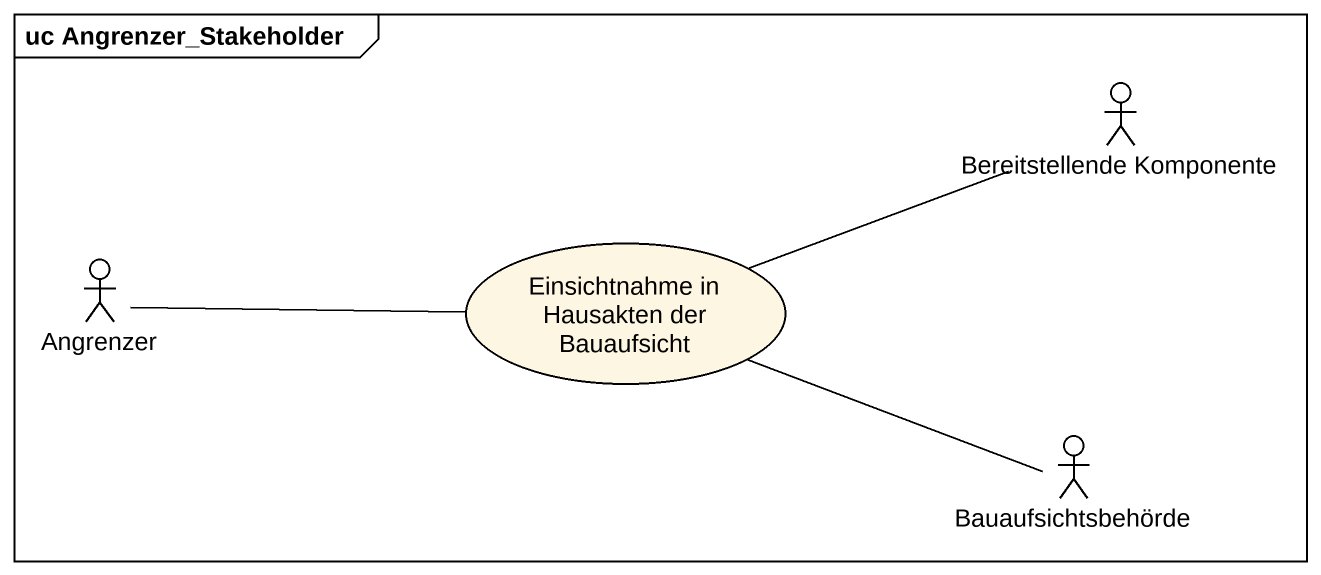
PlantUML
@startuml
mainframe uc Angrenzer_Stakeholder
actor "Bereitstellende Komponente" as Bereitstellende_Komponente
actor Angrenzer
usecase "Einsichtnahme in Hausakten der Bauaufsicht" as Einsichtnahme_in_Hausakten
actor Bauaufsichtsbehörde
Bereitstellende_Komponente -left- Einsichtnahme_in_Hausakten
Angrenzer -right- Einsichtnahme_in_Hausakten
Bauaufsichtsbehörde -left- Einsichtnahme_in_Hausakten
@enduml
